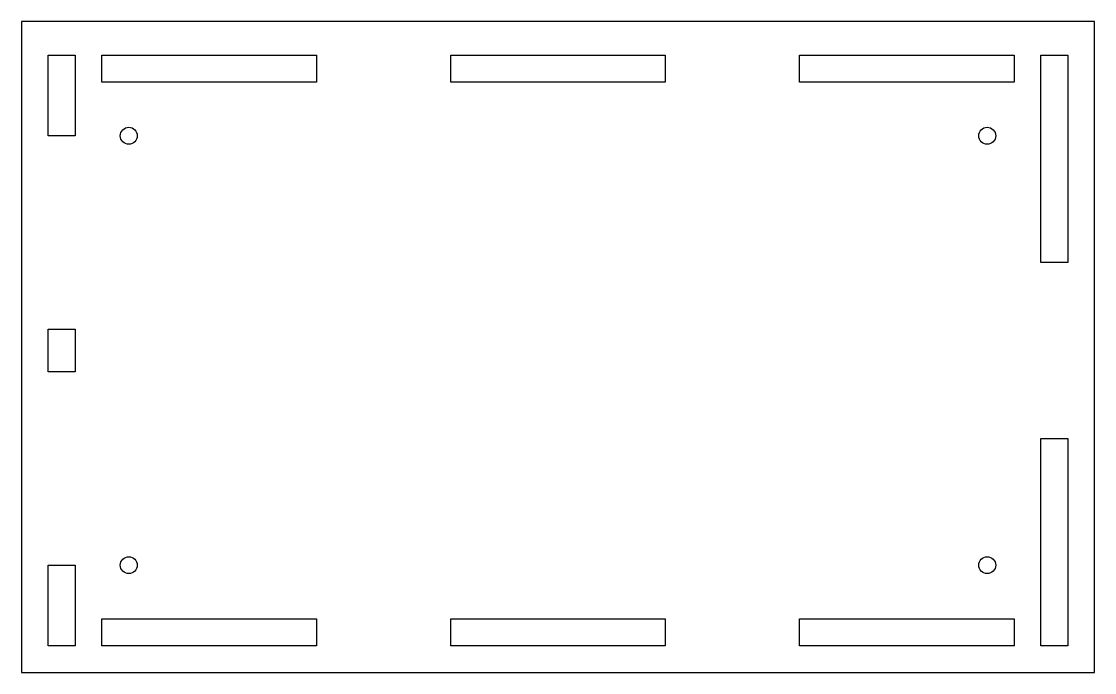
# Model space of a CAD drawing. Header units: inches. Extents: x 0.2 to 5.2, y 0.2 to 3.23.
import ezdxf

# ---------------------------------------------------------------- set-up
doc = ezdxf.new("R2010")
doc.units = ezdxf.units.IN
doc.header["$MEASUREMENT"] = 0
doc.layers.get('0').update_dxf_attribs({"linetype": 'CONTINUOUS'})

msp = doc.modelspace()

# ---------------------------------------------------------------- linework, layer by layer
for points in [[(0.2, 3.2325), (0.2, 0.2), (5.2, 0.2), (5.2, 3.2325)], [(0.45, 2.7), (0.325, 2.7), (0.325, 3.075), (0.45, 3.075)], [(1.575, 2.95), (0.575, 2.95), (0.575, 3.075), (1.575, 3.075)], [(3.2, 2.95), (2.2, 2.95), (2.2, 3.075), (3.2, 3.075)], [(4.825, 2.95), (3.825, 2.95), (3.825, 3.075), (4.825, 3.075)], [(5.075, 2.11), (4.95, 2.11), (4.95, 3.075), (5.075, 3.075)], [(0.45, 1.6), (0.325, 1.6), (0.325, 1.8), (0.45, 1.8)], [(5.075, 0.325), (4.95, 0.325), (4.95, 1.29), (5.075, 1.29)], [(0.45, 0.325), (0.325, 0.325), (0.325, 0.7), (0.45, 0.7)], [(3.2, 0.325), (2.2, 0.325), (2.2, 0.45), (3.2, 0.45)], [(1.575, 0.325), (0.575, 0.325), (0.575, 0.45), (1.575, 0.45)], [(4.825, 0.325), (3.825, 0.325), (3.825, 0.45), (4.825, 0.45)]]:
    msp.add_lwpolyline(points, close=True)
for centre in [(0.7, 2.7), (4.7, 2.7), (0.7, 0.7), (4.7, 0.7)]:
    msp.add_circle(centre, 0.0395)

doc.saveas('drawing.dxf')
